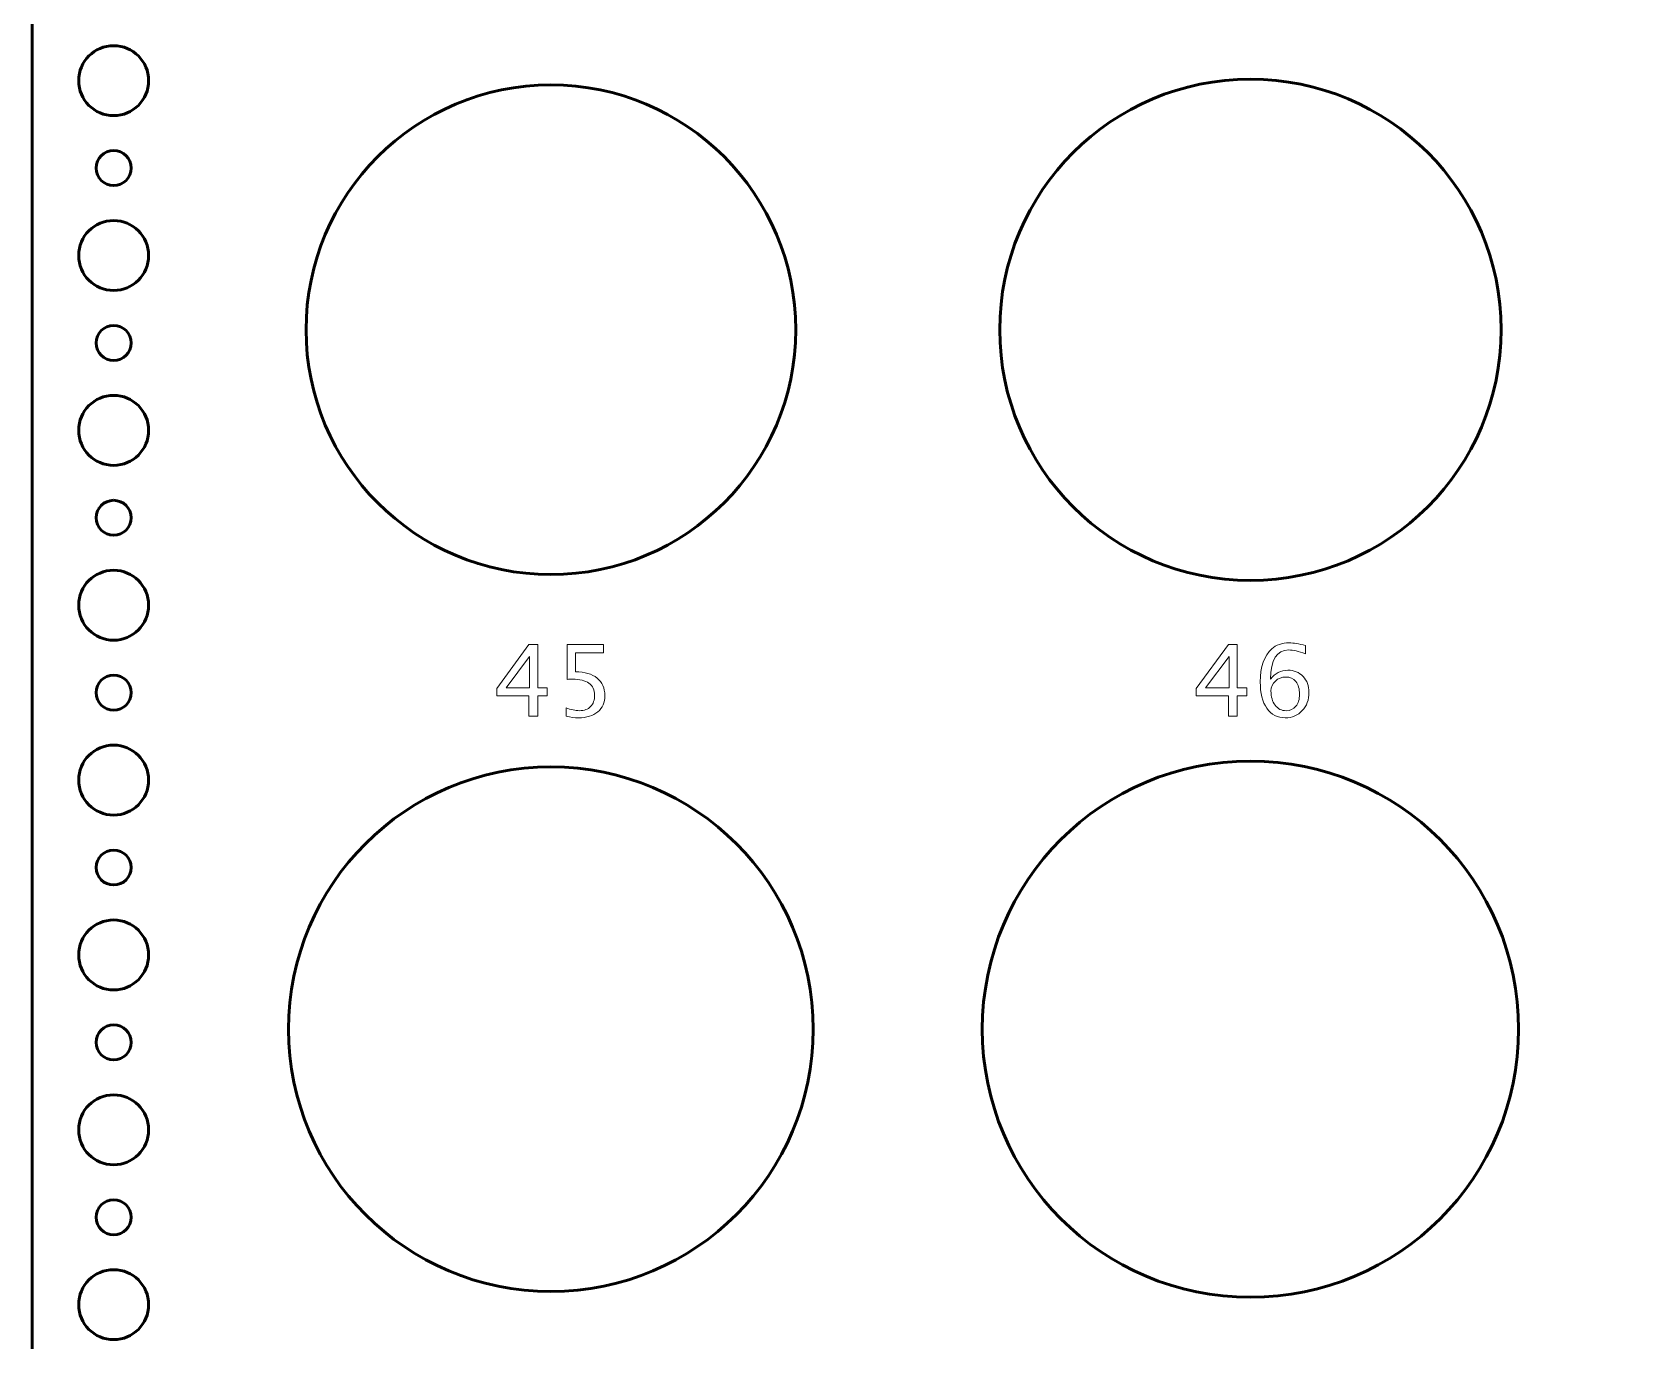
# Model space of a CAD drawing. Header units: centimetres. Extents: x -57 to 41, y -60 to 58.
# Drawn here: x -55.45 to -41.71, y 9.44 to 20.67 of the extents above; entities that cross this region are included whole.
import ezdxf

# ---------------------------------------------------------------- set-up
doc = ezdxf.new("R2010")
doc.units = ezdxf.units.CM
doc.header["$MEASUREMENT"] = 0
doc.layers.add('Layer 1', color=7, linetype='Continuous')

msp = doc.modelspace()

# ---------------------------------------------------------------- linework, layer by layer
at = {"layer": 'Layer 1', "lineweight": 53}
for centre, major_axis in [((-54.74999, 20.25001), (0, 0.30001)), ((-50.99996, 18.11323), (0, 2.10004)), ((-44.99996, 18.11323), (0, 2.15004)), ((-54.75, 19.5), (0, 0.15)), ((-54.74999, 18.75001), (0, 0.30001)), ((-54.75, 18), (0, 0.15)), ((-54.74999, 17.25001), (0, 0.30001)), ((-54.75, 16.5), (0, 0.15)), ((-54.74999, 15.75001), (0, 0.30001)), ((-54.75, 15), (0, 0.15)), ((-54.74999, 14.25001), (0, 0.30001)), ((-50.99996, 12.11323), (0, 2.25004)), ((-44.99996, 12.11323), (0, 2.30004)), ((-54.75, 13.5), (0, 0.15)), ((-54.74999, 12.75001), (0, 0.30001)), ((-54.75, 12), (0, 0.15)), ((-54.74999, 11.25001), (0, 0.30001)), ((-54.75, 10.5), (0, 0.15)), ((-54.74999, 9.75001), (0, 0.30001))]:
    msp.add_ellipse(centre, major_axis=major_axis, ratio=1, dxfattribs=at)
msp.add_open_spline([(-55.45, -2.45), (-55.45, -2.45), (-55.45, 26.45), (-55.45, 26.45), (-55.45, 26.45), (-55.45, 26.72614), (-55.22614, 26.95), (-54.95, 26.95), (-54.95, 26.95), (-54.95, 26.95), (-35.05, 26.95), (-35.05, 26.95), (-35.05, 26.95), (-34.77386, 26.95), (-34.55, 26.72614), (-34.55, 26.45), (-34.55, 26.45), (-34.55, 26.45), (-34.55, -2.45), (-34.55, -2.45), (-34.55, -2.45), (-34.55, -2.72614), (-34.77386, -2.95), (-35.05, -2.95), (-35.05, -2.95), (-35.05, -2.95), (-54.95, -2.95), (-54.95, -2.95), (-54.95, -2.95), (-55.22614, -2.95), (-55.45, -2.72614), (-55.45, -2.45)], degree=3, knots=[0, 0, 0, 0, 0.11111111, 0.11111111, 0.11111111, 0.11111111, 0.22222222, 0.22222222, 0.22222222, 0.22222222, 0.33333333, 0.33333333, 0.33333333, 0.33333333, 0.44444444, 0.44444444, 0.44444444, 0.44444444, 0.55555556, 0.55555556, 0.55555556, 0.55555556, 0.66666667, 0.66666667, 0.66666667, 0.66666667, 0.77777778, 0.77777778, 0.77777778, 0.77777778, 1, 1, 1, 1], dxfattribs=at)
at = {"layer": 'Layer 1', "color": 5, "lineweight": 9}
for points, knots in [([(-51.18896, 14.79958), (-51.18896, 14.79958), (-51.18896, 14.97315), (-51.18896, 14.97315), (-51.18896, 14.97315), (-51.18896, 14.97315), (-51.46497, 14.97315), (-51.46497, 14.97315), (-51.46497, 14.97315), (-51.46497, 14.97315), (-51.46497, 15.03495), (-51.46497, 15.03495), (-51.46497, 15.03495), (-51.46497, 15.03495), (-51.18896, 15.41172), (-51.18896, 15.41172), (-51.18896, 15.41172), (-51.18896, 15.41172), (-51.11276, 15.41172), (-51.11276, 15.41172), (-51.11276, 15.41172), (-51.11276, 15.41172), (-51.11276, 15.04003), (-51.11276, 15.04003), (-51.11276, 15.04003), (-51.11276, 15.04003), (-51.03063, 15.04003), (-51.03063, 15.04003), (-51.03063, 15.04003), (-51.03063, 15.04003), (-51.03063, 14.97315), (-51.03063, 14.97315), (-51.03063, 14.97315), (-51.03063, 14.97315), (-51.11276, 14.97315), (-51.11276, 14.97315), (-51.11276, 14.97315), (-51.11276, 14.97315), (-51.11276, 14.79958), (-51.11276, 14.79958), (-51.11276, 14.79958), (-51.11276, 14.79958), (-51.18896, 14.79958), (-51.18896, 14.79958)], [0, 0, 0, 0, 0.08333333, 0.08333333, 0.08333333, 0.08333333, 0.16666667, 0.16666667, 0.16666667, 0.16666667, 0.25, 0.25, 0.25, 0.25, 0.33333333, 0.33333333, 0.33333333, 0.33333333, 0.41666667, 0.41666667, 0.41666667, 0.41666667, 0.5, 0.5, 0.5, 0.5, 0.58333333, 0.58333333, 0.58333333, 0.58333333, 0.66666667, 0.66666667, 0.66666667, 0.66666667, 0.75, 0.75, 0.75, 0.75, 0.83333333, 0.83333333, 0.83333333, 0.83333333, 1, 1, 1, 1]), ([(-50.86948, 14.79704), (-50.86948, 14.79704), (-50.86948, 14.86985), (-50.86948, 14.86985), (-50.86948, 14.86985), (-50.82898, 14.85348), (-50.79059, 14.8453), (-50.75391, 14.8453), (-50.75391, 14.8453), (-50.71383, 14.8453), (-50.68222, 14.85715), (-50.65922, 14.88086), (-50.65922, 14.88086), (-50.63622, 14.90457), (-50.62479, 14.93716), (-50.62479, 14.97865), (-50.62479, 14.97865), (-50.62479, 15.02324), (-50.64102, 15.05739), (-50.67347, 15.08096), (-50.67347, 15.08096), (-50.70593, 15.10452), (-50.75292, 15.11623), (-50.8143, 15.11623), (-50.8143, 15.11623), (-50.82855, 15.11623), (-50.84365, 15.11525), (-50.85932, 15.11327), (-50.85932, 15.11327), (-50.85932, 15.11327), (-50.85932, 15.41172), (-50.85932, 15.41172), (-50.85932, 15.41172), (-50.85932, 15.41172), (-50.54943, 15.41172), (-50.54943, 15.41172), (-50.54943, 15.41172), (-50.54943, 15.41172), (-50.54943, 15.3406), (-50.54943, 15.3406), (-50.54943, 15.3406), (-50.54943, 15.3406), (-50.7882, 15.3406), (-50.7882, 15.3406), (-50.7882, 15.3406), (-50.7882, 15.3406), (-50.7882, 15.17889), (-50.7882, 15.17889), (-50.7882, 15.17889), (-50.70946, 15.17889), (-50.64807, 15.16083), (-50.6039, 15.1247), (-50.6039, 15.1247), (-50.55974, 15.08872), (-50.53758, 15.03876), (-50.53758, 14.97484), (-50.53758, 14.97484), (-50.53758, 14.91529), (-50.55762, 14.86872), (-50.5977, 14.835), (-50.5977, 14.835), (-50.63777, 14.80127), (-50.69309, 14.78434), (-50.76364, 14.78434), (-50.76364, 14.78434), (-50.79511, 14.78434), (-50.83039, 14.78857), (-50.86948, 14.79704)], [0, 0, 0, 0, 0.05555556, 0.05555556, 0.05555556, 0.05555556, 0.11111111, 0.11111111, 0.11111111, 0.11111111, 0.16666667, 0.16666667, 0.16666667, 0.16666667, 0.22222222, 0.22222222, 0.22222222, 0.22222222, 0.27777778, 0.27777778, 0.27777778, 0.27777778, 0.33333333, 0.33333333, 0.33333333, 0.33333333, 0.38888889, 0.38888889, 0.38888889, 0.38888889, 0.44444444, 0.44444444, 0.44444444, 0.44444444, 0.5, 0.5, 0.5, 0.5, 0.55555556, 0.55555556, 0.55555556, 0.55555556, 0.61111111, 0.61111111, 0.61111111, 0.61111111, 0.66666667, 0.66666667, 0.66666667, 0.66666667, 0.72222222, 0.72222222, 0.72222222, 0.72222222, 0.77777778, 0.77777778, 0.77777778, 0.77777778, 0.83333333, 0.83333333, 0.83333333, 0.83333333, 0.88888889, 0.88888889, 0.88888889, 0.88888889, 1, 1, 1, 1]), ([(-45.18896, 14.79958), (-45.18896, 14.79958), (-45.18896, 14.97315), (-45.18896, 14.97315), (-45.18896, 14.97315), (-45.18896, 14.97315), (-45.46497, 14.97315), (-45.46497, 14.97315), (-45.46497, 14.97315), (-45.46497, 14.97315), (-45.46497, 15.03495), (-45.46497, 15.03495), (-45.46497, 15.03495), (-45.46497, 15.03495), (-45.18896, 15.41172), (-45.18896, 15.41172), (-45.18896, 15.41172), (-45.18896, 15.41172), (-45.11276, 15.41172), (-45.11276, 15.41172), (-45.11276, 15.41172), (-45.11276, 15.41172), (-45.11276, 15.04003), (-45.11276, 15.04003), (-45.11276, 15.04003), (-45.11276, 15.04003), (-45.03063, 15.04003), (-45.03063, 15.04003), (-45.03063, 15.04003), (-45.03063, 15.04003), (-45.03063, 14.97315), (-45.03063, 14.97315), (-45.03063, 14.97315), (-45.03063, 14.97315), (-45.11276, 14.97315), (-45.11276, 14.97315), (-45.11276, 14.97315), (-45.11276, 14.97315), (-45.11276, 14.79958), (-45.11276, 14.79958), (-45.11276, 14.79958), (-45.11276, 14.79958), (-45.18896, 14.79958), (-45.18896, 14.79958)], [0, 0, 0, 0, 0.08333333, 0.08333333, 0.08333333, 0.08333333, 0.16666667, 0.16666667, 0.16666667, 0.16666667, 0.25, 0.25, 0.25, 0.25, 0.33333333, 0.33333333, 0.33333333, 0.33333333, 0.41666667, 0.41666667, 0.41666667, 0.41666667, 0.5, 0.5, 0.5, 0.5, 0.58333333, 0.58333333, 0.58333333, 0.58333333, 0.66666667, 0.66666667, 0.66666667, 0.66666667, 0.75, 0.75, 0.75, 0.75, 0.83333333, 0.83333333, 0.83333333, 0.83333333, 1, 1, 1, 1]), ([(-44.82714, 15.1168), (-44.7882, 15.16718), (-44.73923, 15.19243), (-44.68025, 15.19243), (-44.68025, 15.19243), (-44.62676, 15.19243), (-44.58302, 15.1748), (-44.54887, 15.13938), (-44.54887, 15.13938), (-44.51486, 15.10396), (-44.49779, 15.05852), (-44.49779, 15.00306), (-44.49779, 15.00306), (-44.49779, 14.93942), (-44.51684, 14.88707), (-44.55508, 14.84601), (-44.55508, 14.84601), (-44.59332, 14.80494), (-44.64186, 14.78434), (-44.70099, 14.78434), (-44.70099, 14.78434), (-44.76816, 14.78434), (-44.82093, 14.81157), (-44.85889, 14.8659), (-44.85889, 14.8659), (-44.89699, 14.92037), (-44.91604, 14.99573), (-44.91604, 15.09182), (-44.91604, 15.09182), (-44.91604, 15.22136), (-44.88274, 15.31633), (-44.81628, 15.37701), (-44.81628, 15.37701), (-44.78015, 15.41031), (-44.7302, 15.42696), (-44.66656, 15.42696), (-44.66656, 15.42696), (-44.62959, 15.42696), (-44.58373, 15.41934), (-44.52911, 15.4041), (-44.52911, 15.4041), (-44.52911, 15.4041), (-44.52911, 15.33298), (-44.52911, 15.33298), (-44.52911, 15.33298), (-44.58683, 15.355), (-44.63424, 15.366), (-44.6715, 15.366), (-44.6715, 15.366), (-44.77521, 15.366), (-44.82714, 15.28289), (-44.82714, 15.1168)], [0, 0, 0, 0, 0.07142857, 0.07142857, 0.07142857, 0.07142857, 0.14285714, 0.14285714, 0.14285714, 0.14285714, 0.21428571, 0.21428571, 0.21428571, 0.21428571, 0.28571429, 0.28571429, 0.28571429, 0.28571429, 0.35714286, 0.35714286, 0.35714286, 0.35714286, 0.42857143, 0.42857143, 0.42857143, 0.42857143, 0.5, 0.5, 0.5, 0.5, 0.57142857, 0.57142857, 0.57142857, 0.57142857, 0.64285714, 0.64285714, 0.64285714, 0.64285714, 0.71428571, 0.71428571, 0.71428571, 0.71428571, 0.78571429, 0.78571429, 0.78571429, 0.78571429, 0.85714286, 0.85714286, 0.85714286, 0.85714286, 1, 1, 1, 1]), ([(-51.38468, 15.04003), (-51.38468, 15.04003), (-51.18388, 15.04003), (-51.18388, 15.04003), (-51.18388, 15.04003), (-51.18388, 15.04003), (-51.18388, 15.31125), (-51.18388, 15.31125), (-51.18388, 15.31125), (-51.18388, 15.31125), (-51.38468, 15.04003), (-51.38468, 15.04003)], [0, 0, 0, 0, 0.25, 0.25, 0.25, 0.25, 0.5, 0.5, 0.5, 0.5, 1, 1, 1, 1]), ([(-45.38468, 15.04003), (-45.38468, 15.04003), (-45.18388, 15.04003), (-45.18388, 15.04003), (-45.18388, 15.04003), (-45.18388, 15.04003), (-45.18388, 15.31125), (-45.18388, 15.31125), (-45.18388, 15.31125), (-45.18388, 15.31125), (-45.38468, 15.04003), (-45.38468, 15.04003)], [0, 0, 0, 0, 0.25, 0.25, 0.25, 0.25, 0.5, 0.5, 0.5, 0.5, 1, 1, 1, 1]), ([(-44.57907, 14.98698), (-44.57907, 15.03227), (-44.58951, 15.06812), (-44.61054, 15.0945), (-44.61054, 15.0945), (-44.63156, 15.12089), (-44.66035, 15.13401), (-44.6969, 15.13401), (-44.6969, 15.13401), (-44.73175, 15.13401), (-44.76153, 15.12244), (-44.78636, 15.09916), (-44.78636, 15.09916), (-44.81134, 15.07602), (-44.82376, 15.04808), (-44.82376, 15.01548), (-44.82376, 15.01548), (-44.82376, 14.96412), (-44.8119, 14.92291), (-44.78834, 14.89187), (-44.78834, 14.89187), (-44.76463, 14.86082), (-44.7333, 14.8453), (-44.69436, 14.8453), (-44.69436, 14.8453), (-44.65894, 14.8453), (-44.63086, 14.858), (-44.61011, 14.8834), (-44.61011, 14.8834), (-44.58937, 14.9088), (-44.57907, 14.94337), (-44.57907, 14.98698)], [0, 0, 0, 0, 0.11111111, 0.11111111, 0.11111111, 0.11111111, 0.22222222, 0.22222222, 0.22222222, 0.22222222, 0.33333333, 0.33333333, 0.33333333, 0.33333333, 0.44444444, 0.44444444, 0.44444444, 0.44444444, 0.55555556, 0.55555556, 0.55555556, 0.55555556, 0.66666667, 0.66666667, 0.66666667, 0.66666667, 0.77777778, 0.77777778, 0.77777778, 0.77777778, 1, 1, 1, 1])]:
    msp.add_open_spline(points, degree=3, knots=knots, dxfattribs=at)

doc.saveas('drawing.dxf')
